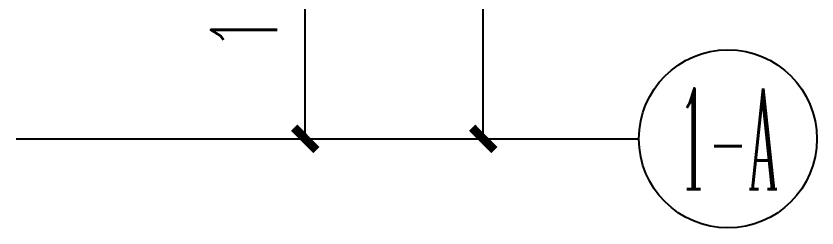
# Model space of a CAD drawing. Extents: x -6243262 to 3079315, y -2914302 to 172723.
# Drawn here: x -5620581 to -5616981, y -679237 to -678286 of the extents above; entities that cross this region are included whole.
import ezdxf
from ezdxf.enums import TextEntityAlignment as Align

# ---------------------------------------------------------------- set-up
doc = ezdxf.new("R2010")
doc.units = 0
doc.header["$LTSCALE"] = 1000
doc.layers.add('AXIS', color=3, linetype='Continuous')
doc.layers.add('AXIS_TEXT', color=7, linetype='Continuous')
doc.styles.add('_TCH_AXIS', font='COMPLEX', dxfattribs={"bigfont": 'GBCBIG'})
doc.styles.add('_TCH_DIM_T3', font='SIMPLEX', dxfattribs={"width": 0.705882, "bigfont": 'GBCBIG'})
doc.styles.add('COMPLEX', font='COMPLEX')
doc.dimstyles.new('_TCH_ARCH&&100', dxfattribs={"dimtxt": 297.5, "dimasz": 100, "dimexe": 250, "dimexo": 300, "dimgap": 126.25, "dimtad": 1, "dimdec": 0, "dimzin": 0, "dimdsep": 46, "dimtxsty": '_TCH_DIM_T3', "dimblk": 'ARCHTICK', "dimcen": 0.09, "dimclrt": 7, "dimazin": 2, "dimtfac": 1, "dimtdec": 0, "dimtix": 1, "dimtmove": 2, "dimatfit": 3, "dimfxl": 0, "dimtolj": 1, "dimtzin": 0, "dimarcsym": 0})

# ---------------------------------------------------------------- blocks, each defined once
blk = doc.blocks.new('_AXISO')
at = {"color": 0}
blk.add_circle((0, 0), 0.5, dxfattribs=at)
at = {"layer": 'AXIS_TEXT', "color": 0, "style": 'COMPLEX', "width": 1.041667}
blk.add_attdef('A', text='', height=0.56, dxfattribs=at).set_placement((-0.25, -0.28), (0.25, -0.28), align=Align.FIT)
blk = doc.blocks.new('_ArchTick')
at = {"color": 0, "linetype": 'ByBlock', "const_width": 0.4}
blk.add_lwpolyline([(-0.5, -0.5), (0.5, 0.5)], dxfattribs=at)
blk = doc.blocks.new('*D176')
at = {"layer": 'AXIS', "color": 0, "lineweight": -2, "transparency": 16777216}
for p, q in [((1517295.1, -771452.2), (1519345.1, -771452.2)), ((1519095.1, -786952.2), (1519095.1, -771452.2)), ((1517295.1, -786952.2), (1519345.1, -786952.2))]:
    blk.add_line(p, q, dxfattribs=at)
at = {"layer": 'Defpoints', "color": 0, "transparency": 16777216}
for p in [(1516995.1, -771452.2), (1519095.1, -771452.2), (1516995.1, -786952.2)]:
    blk.add_point(p, dxfattribs=at)
at = {"layer": 'AXIS', "color": 0, "lineweight": -2, "transparency": 16777216, "xscale": 100, "yscale": 100, "zscale": 100}
for p, rotation in [((1519095.1, -771452.2), 90), ((1519095.1, -786952.2), 270)]:
    blk.add_blockref('_ArchTick', p, dxfattribs=dict(at, rotation=rotation))
at = {"layer": 'AXIS', "color": 7, "transparency": 16777216, "insert": (1518820.1, -779202.2), "char_height": 297.5, "attachment_point": 5, "rotation": 90, "style": '_TCH_DIM_T3'}
blk.add_mtext('\\A1;15500', dxfattribs=at)
blk = doc.blocks.new('*D177')
at = {"layer": 'AXIS', "color": 0, "lineweight": -2, "transparency": 16777216}
for p, q in [((1517295.1, -785452.2), (1518545.1, -785452.2)), ((1518295.1, -786952.2), (1518295.1, -785452.2)), ((1517295.1, -786952.2), (1518545.1, -786952.2))]:
    blk.add_line(p, q, dxfattribs=at)
at = {"layer": 'Defpoints', "color": 0, "transparency": 16777216}
for p in [(1516995.1, -785452.2), (1518295.1, -785452.2), (1516995.1, -786952.2)]:
    blk.add_point(p, dxfattribs=at)
at = {"layer": 'AXIS', "color": 0, "lineweight": -2, "transparency": 16777216, "xscale": 100, "yscale": 100, "zscale": 100}
for p, rotation in [((1518295.1, -785452.2), 90), ((1518295.1, -786952.2), 270)]:
    blk.add_blockref('_ArchTick', p, dxfattribs=dict(at, rotation=rotation))
at = {"layer": 'AXIS', "color": 7, "transparency": 16777216, "insert": (1518020.1, -786202.2), "char_height": 297.5, "attachment_point": 5, "rotation": 90, "style": '_TCH_DIM_T3'}
blk.add_mtext('\\A1;1500', dxfattribs=at)
blk = doc.blocks.new('44')
at = {"layer": 'AXIS', "color": 8}
blk.add_line((1516995.1, -786952.2), (1519795.1, -786952.2), dxfattribs=at)
ref = blk.add_blockref('_AXISO', (1520195.1, -786952.2), dxfattribs=dict(at, xscale=800, yscale=800, zscale=800))
ref.add_attrib('A', '1-A', dxfattribs={"layer": 'AXIS_TEXT', "color": 8, "height": 452.55, "style": '_TCH_AXIS', "width": 0.355932}).set_placement((1519968.8, -787178.5), (1520421.4, -787178.5), align=Align.FIT)
for p2, distance, picture, middle in [((1516995.1, -771452.2), -2100, '*D176', (1518820.1, -779202.2)), ((1516995.1, -785452.2), -1300, '*D177', (1518020.1, -786202.2))]:
    dim = blk.add_aligned_dim(p1=(1516995.1, -786952.2), p2=p2, distance=distance, dimstyle='_TCH_ARCH&&100', dxfattribs=at)
    dim.commit()
    dim.dimension.update_dxf_attribs({"geometry": picture, "text_midpoint": middle})

msp = doc.modelspace()

# ---------------------------------------------------------------- block references
msp.add_blockref('44', (-7137576.4, 108114.7))

doc.saveas('drawing.dxf')
